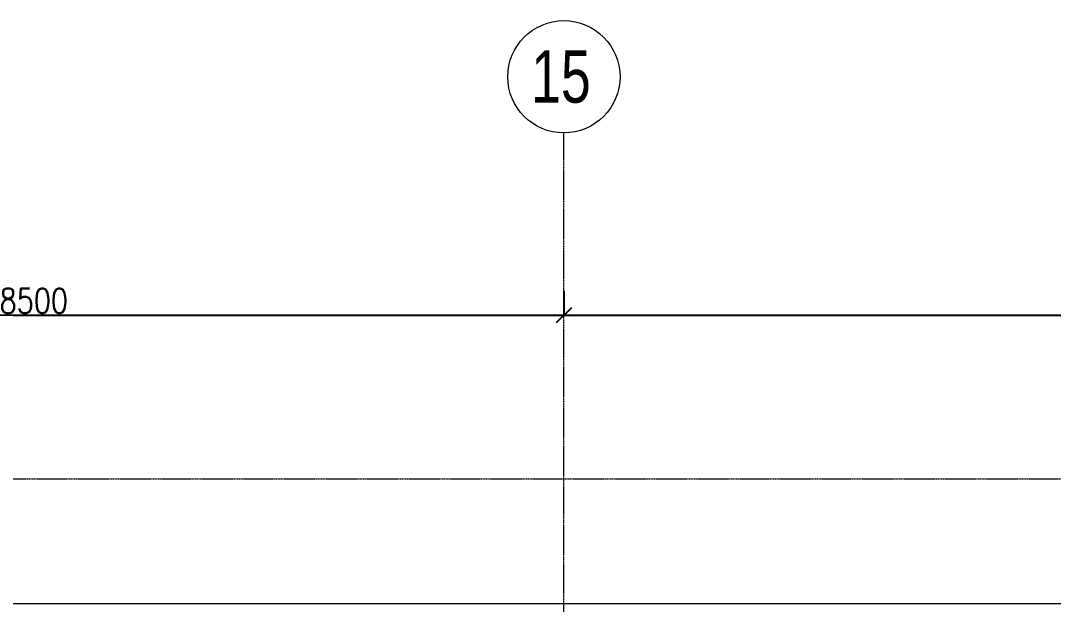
# Model space of a CAD drawing. Header units: millimetres. Extents: x -125 to 97215, y -53820 to 8573.
# Drawn here: x 79878 to 88157, y -26210 to -21530 of the extents above; entities that cross this region are included whole.
import ezdxf

# ---------------------------------------------------------------- set-up
doc = ezdxf.new("R2010")
doc.units = ezdxf.units.MM
doc.linetypes.add('Grid Line', pattern=[3.33375, 1.905, -0.47625, 0.47625, -0.47625])
for name, color, linetype, lineweight in [('0-1', 7, 'Continuous', 5), ('E_EJES', 8, 'Continuous', 9), ('E_EJES-1', 8, 'Grid Line', 9)]:
    doc.layers.add(name, color=color, linetype=linetype, lineweight=lineweight)
doc.layers.add('COTAS', color=8, linetype='Continuous')
doc.styles.add('CNI_COTAS', font='romans.shx', dxfattribs={"width": 0.8})
doc.styles.add('Swis721 LtCn BT', font='swisscl.ttf', dxfattribs={"height": 0.42})
doc.dimstyles.new('1.5', dxfattribs={"dimscale": 0, "dimtxt": 200, "dimasz": 120, "dimexe": 4, "dimexo": 4, "dimgap": 15, "dimtad": 1, "dimdec": 0, "dimzin": 4, "dimdsep": 46, "dimtxsty": 'CNI_COTAS', "dimblk": 'OBLIQUE', "dimcen": -0.09, "dimclrd": 256, "dimclrt": 3, "dimadec": 0, "dimazin": 0, "dimtfac": 1, "dimtdec": 0, "dimtmove": 2, "dimatfit": 0, "dimldrblk": 'OBLIQUE', "dimfxl": 0.05, "dimtolj": 1, "dimtzin": 0, "dimarcsym": 0})

# ---------------------------------------------------------------- blocks, each defined once
blk = doc.blocks.new('Grid - CNI_NOMBRE EJES-372759-_6_00m_N_E_-NIVEL-2 DOC')
at = {"layer": 'E_EJES'}
blk.add_circle((0, 0), 0.003, dxfattribs=at)
blk = doc.blocks.new('_Oblique')
at = {"color": 0, "linetype": 'ByBlock', "lineweight": -2}
blk.add_line((-0.5, -0.5), (0.5, 0.5), dxfattribs=at)
blk = doc.blocks.new('*D146')
at = {"layer": 'COTAS', "color": 0, "lineweight": -2, "transparency": 16777216}
for p, q in [((75733.3, -23704.1), (75733.3, -23895.4)), ((84233.3, -23698.1), (84233.3, -23895.4))]:
    blk.add_line(p, q, dxfattribs=at)
at = {"layer": 'COTAS', "lineweight": -2, "transparency": 16777216}
blk.add_line((75733.3, -23891.4), (84233.3, -23891.4), dxfattribs=at)
at = {"layer": 'Defpoints', "color": 0, "transparency": 16777216}
for p in [(75733.3, -23700.1), (84233.3, -23694.1), (84233.3, -23891.4)]:
    blk.add_point(p, dxfattribs=at)
at = {"layer": 'COTAS', "lineweight": -2, "transparency": 16777216, "xscale": 120, "yscale": 120, "zscale": 120, "rotation": 180}
blk.add_blockref('_Oblique', (75733.3, -23891.4), dxfattribs=at)
at = {"layer": 'COTAS', "lineweight": -2, "transparency": 16777216, "xscale": 120, "yscale": 120, "zscale": 120}
blk.add_blockref('_Oblique', (84233.3, -23891.4), dxfattribs=at)
at = {"layer": 'COTAS', "color": 3, "transparency": 16777216, "insert": (79983.3, -23776.4), "char_height": 200, "attachment_point": 5, "style": 'CNI_COTAS'}
blk.add_mtext('\\A1;8500', dxfattribs=at)
blk = doc.blocks.new('*D147')
at = {"layer": 'COTAS', "color": 0, "lineweight": -2, "transparency": 16777216}
for p, q in [((84233.3, -23729.1), (84233.3, -23895.4)), ((92733.3, -23729.1), (92733.3, -23895.4))]:
    blk.add_line(p, q, dxfattribs=at)
at = {"layer": 'COTAS', "lineweight": -2, "transparency": 16777216}
blk.add_line((84233.3, -23891.4), (92733.3, -23891.4), dxfattribs=at)
at = {"layer": 'Defpoints', "color": 0, "transparency": 16777216}
for p in [(84233.3, -23725.1), (92733.3, -23725.1), (92733.3, -23891.4)]:
    blk.add_point(p, dxfattribs=at)
at = {"layer": 'COTAS', "lineweight": -2, "transparency": 16777216, "xscale": 120, "yscale": 120, "zscale": 120, "rotation": 180}
blk.add_blockref('_Oblique', (84233.3, -23891.4), dxfattribs=at)
at = {"layer": 'COTAS', "lineweight": -2, "transparency": 16777216, "xscale": 120, "yscale": 120, "zscale": 120}
blk.add_blockref('_Oblique', (92733.3, -23891.4), dxfattribs=at)
at = {"layer": 'COTAS', "color": 3, "transparency": 16777216, "insert": (88483.3, -23776.4), "char_height": 200, "attachment_point": 5, "style": 'CNI_COTAS'}
blk.add_mtext('\\A1;8500', dxfattribs=at)

msp = doc.modelspace()

# ---------------------------------------------------------------- linework, layer by layer
at = {"layer": '0-1', "color": 8}
msp.add_line((90228.3, -26206.2), (78238.3, -26206.2), dxfattribs=at)
at = {"layer": 'E_EJES-1'}
for p, q in [((84233.3, -52920), (84233.3, -22429.9)), ((2836.9, -25204.7), (96315.4, -25204.7))]:
    msp.add_line(p, q, dxfattribs=at)

# ---------------------------------------------------------------- block references
at = {"layer": 'E_EJES', "xscale": 149999.9999999999, "yscale": 149999.9999999999, "zscale": 149999.9999999999}
msp.add_blockref('Grid - CNI_NOMBRE EJES-372759-_6_00m_N_E_-NIVEL-2 DOC', (84233.3, -21979.9), dxfattribs=at)

# ---------------------------------------------------------------- texts
at = {"layer": 'E_EJES', "insert": (83969.8, -21767.3), "char_height": 420, "width": 625.316, "attachment_point": 1, "style": 'Swis721 LtCn BT'}
msp.add_mtext('15', dxfattribs=at)

# ---------------------------------------------------------------- dimensions: what is measured, and where the dimension line sits
at = {"layer": 'COTAS'}
for base, p1, p2, picture, middle in [((84233.3, -23891.4), (75733.3, -23700.1), (84233.3, -23694.1), '*D146', (79983.3, -23776.4)), ((92733.3, -23891.4), (84233.3, -23725.1), (92733.3, -23725.1), '*D147', (88483.3, -23776.4))]:
    dim = msp.add_linear_dim(base=base, p1=p1, p2=p2, dimstyle='1.5', override={"dimscale": 1}, dxfattribs=at)
    dim.commit()
    dim.dimension.update_dxf_attribs({"geometry": picture, "text_midpoint": middle})

doc.saveas('drawing.dxf')
